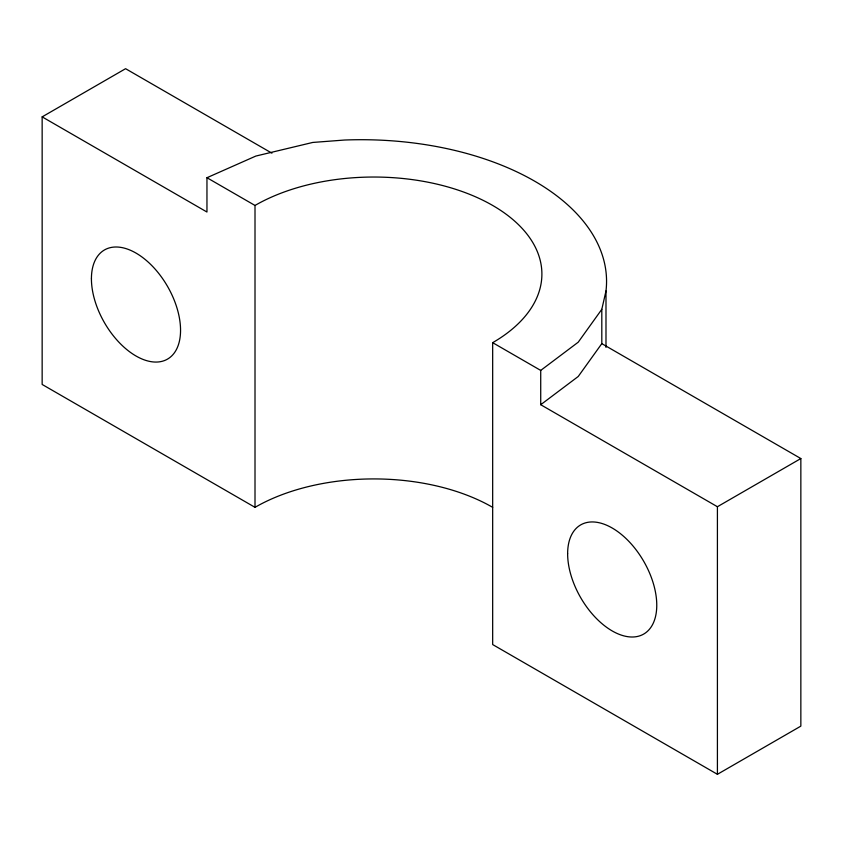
<?xml version="1.0" encoding="UTF-8"?>
<svg xmlns="http://www.w3.org/2000/svg" width="843" height="843" viewBox="0 0 843 843"><rect width="100%" height="100%" fill="white"/><g stroke="black" fill="none" stroke-linecap="round" stroke-linejoin="round"><path stroke-width="1.26" d="M206.957 177.715L255.007 205.45A168.063 97.029 0 0 1 492.67 205.45A168.063 97.029 0 0 1 492.67 342.669L492.67 644.558L717.414 774.306L800.85 726.129L800.85 458.55L717.414 506.727L540.721 404.714L578.224 376.494L601.807 343.638L601.807 309.328L605.991 290.972A245.366 141.656 0 0 0 344.555 140.033L312.753 142.446L255.84 156.06L206.957 177.715L206.957 212.025L42.15 116.871L42.15 384.45L255.007 507.338A168.063 97.029 0 0 1 492.67 507.338M601.807 309.328L578.224 342.195L540.721 370.414L540.721 404.714M42.15 116.871L125.586 68.694L271.92 153.173M601.807 343.638L800.85 458.55M492.67 342.669L540.721 370.414M717.414 506.727L717.414 774.306M605.991 290.972L605.991 347.411M255.007 205.45L255.007 507.338M91.423 278.812A63.025 36.386 60 0 0 158.273 361.963A63.025 36.386 60 0 0 158.273 272.837A63.025 36.386 60 0 0 91.423 278.812M567.634 553.746A63.025 36.386 60 0 0 634.484 636.908A63.025 36.386 60 0 0 634.484 547.781A63.025 36.386 60 0 0 567.634 553.746"/></g></svg>
